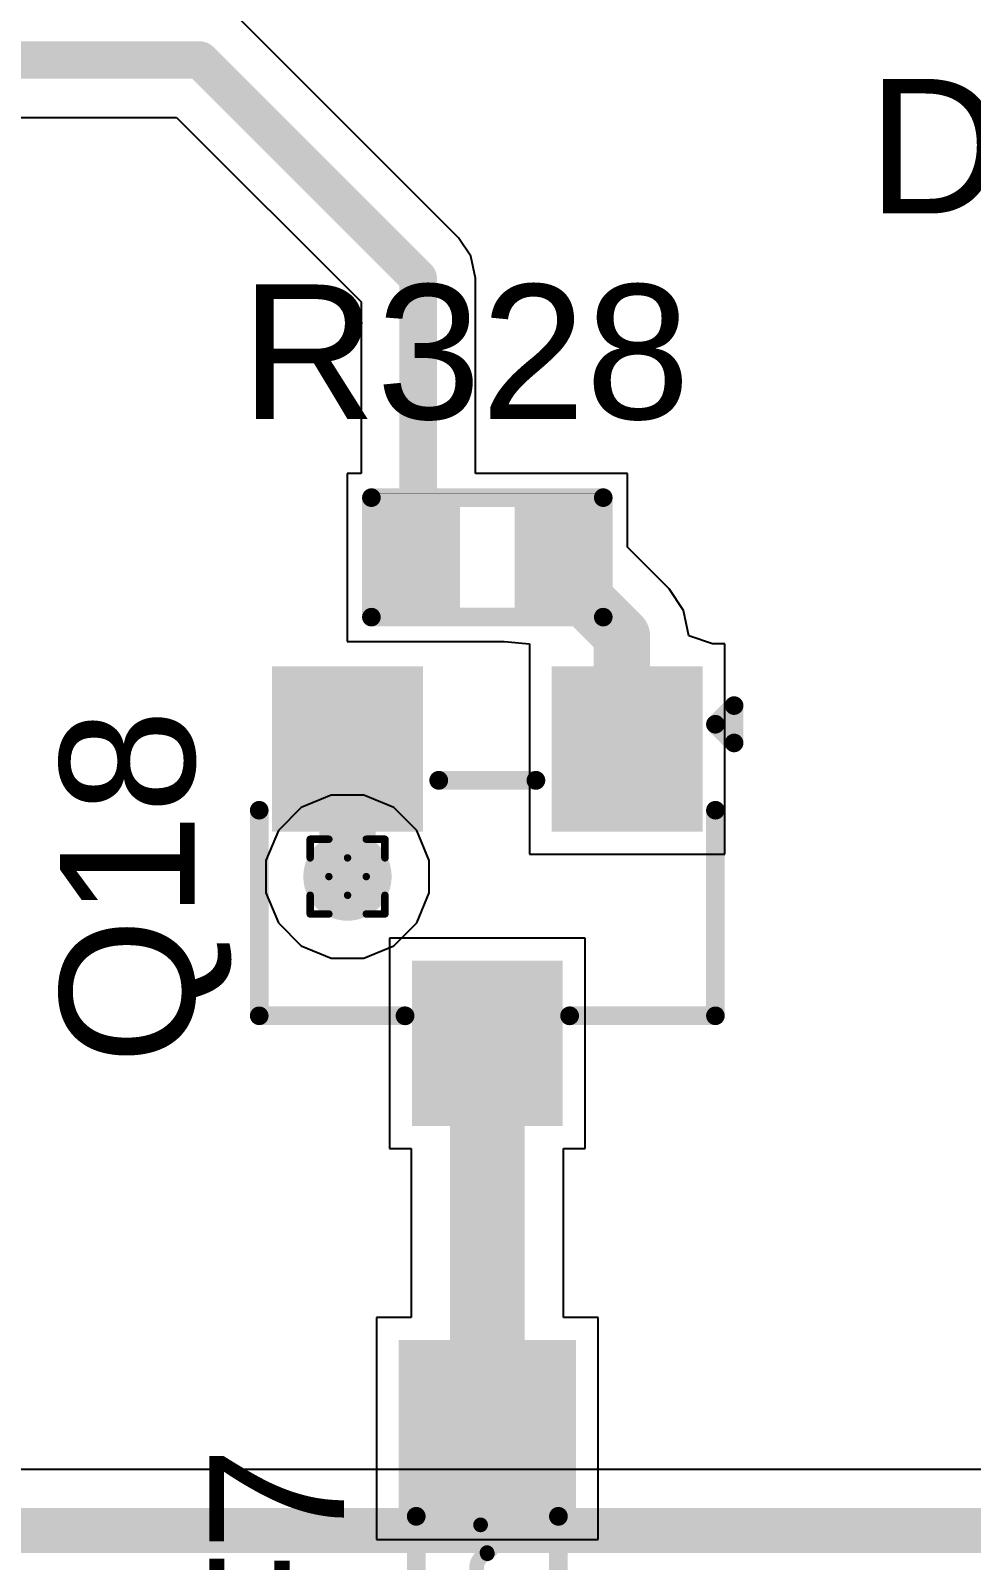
# Model space of a CAD drawing. Header units: inches. Extents: x -11 to 5379, y 0 to 5429.
# Drawn here: x 284.95 to 291.34, y 15.08 to 25.47 of the extents above; entities that cross this region are included whole.
import ezdxf

# ---------------------------------------------------------------- set-up
doc = ezdxf.new("R2010")
doc.units = ezdxf.units.IN
for name, color, linetype in [('Bottom Layer', 5, 'Continuous'), ('Drill Drawing', 1, 'Continuous'), ('GND', 16, 'Continuous'), ('PWR', 76, 'Continuous'), ('Top Layer', 1, 'Continuous'), ('Top Overlay', 2, 'Continuous'), ('Top Paste', 8, 'Continuous'), ('Top Solder', 216, 'Continuous'), ('Via Holes', 16, 'Continuous')]:
    doc.layers.add(name, color=color, linetype=linetype)
doc.styles.add('Arial', font='', dxfattribs={"height": 0.2})
doc.styles.get('Arial').set_extended_font_data('Arial')

# ---------------------------------------------------------------- blocks, each defined once
blk = doc.blocks.new('F____0603_126')
at = {"layer": 'Top Layer'}
for points in [[(-0.35, -0.5), (-1.35, -0.5), (-1.35, 0.5), (-0.35, 0.5)], [(1.35, -0.5), (0.35, -0.5), (0.35, 0.5), (1.35, 0.5)]]:
    blk.add_hatch(color=1, dxfattribs=at).paths.add_polyline_path(points)
at = {"layer": 'Top Paste'}
for points in [[(-0.35, -0.5), (-1.35, -0.5), (-1.35, 0.5), (-0.35, 0.5)], [(1.35, -0.5), (0.35, -0.5), (0.35, 0.5), (1.35, 0.5)]]:
    blk.add_hatch(color=8, dxfattribs=at).paths.add_polyline_path(points)
at = {"layer": 'Top Solder'}
for points in [[(-0.248, -0.602), (-1.452, -0.602), (-1.452, 0.602), (-0.248, 0.602)], [(1.452, -0.602), (0.248, -0.602), (0.248, 0.602), (1.452, 0.602)]]:
    blk.add_hatch(color=216, dxfattribs=at).paths.add_polyline_path(points)
at = {"layer": 'Top Overlay'}
for points in [[(-0.254, 0.483, 0.127, 0.127, 0), (0.254, 0.483, 0.127, 0.127, 0)], [(-0.193, -0.003, 0.1, 0.1, -0.770164), (0, 0, 0.1, 0.1, 0)], [(0.196, 0.046, 0.1, 0.1, -0.784117), (0.007, 0.002, 0.1, 0.1, 0)], [(-0.254, -0.483, 0.127, 0.127, 0), (0.254, -0.483, 0.127, 0.127, 0)]]:
    blk.add_lwpolyline(points, format="xyseb", dxfattribs=at)
for points in [[(-0.286, 0.483, 0.0635, 0.0635, 1), (-0.222, 0.483, 0.0635, 0.0635, 1)], [(0.222, 0.483, 0.0635, 0.0635, 1), (0.286, 0.483, 0.0635, 0.0635, 1)], [(-0.218, -0.003, 0.05, 0.05, 1), (-0.168, -0.003, 0.05, 0.05, 1)], [(-0.025, 0, 0.05, 0.05, 1), (0.025, 0, 0.05, 0.05, 1)], [(-0.018, 0.002, 0.05, 0.05, 1), (0.032, 0.002, 0.05, 0.05, 1)], [(0.171, 0.046, 0.05, 0.05, 1), (0.221, 0.046, 0.05, 0.05, 1)], [(-0.286, -0.483, 0.0635, 0.0635, 1), (-0.222, -0.483, 0.0635, 0.0635, 1)], [(0.222, -0.483, 0.0635, 0.0635, 1), (0.286, -0.483, 0.0635, 0.0635, 1)]]:
    blk.add_lwpolyline(points, format="xyseb", close=True, dxfattribs=at)
blk = doc.blocks.new('R___0402_193')
at = {"layer": 'Top Layer'}
for points in [[(-0.699, -0.318), (-0.699, 0.318), (-0.241, 0.318), (-0.241, -0.318)], [(0.241, -0.318), (0.241, 0.318), (0.699, 0.318), (0.699, -0.318)]]:
    blk.add_hatch(color=1, dxfattribs=at).paths.add_polyline_path(points)
at = {"layer": 'Top Paste'}
for points in [[(-0.699, -0.318), (-0.699, 0.318), (-0.241, 0.318), (-0.241, -0.318)], [(0.241, -0.318), (0.241, 0.318), (0.699, 0.318), (0.699, -0.318)]]:
    blk.add_hatch(color=8, dxfattribs=at).paths.add_polyline_path(points)
at = {"layer": 'Top Solder'}
for points in [[(-0.754, -0.373), (-0.754, 0.373), (-0.186, 0.373), (-0.186, -0.373)], [(0.186, -0.373), (0.186, 0.373), (0.754, 0.373), (0.754, -0.373)]]:
    blk.add_hatch(color=216, dxfattribs=at).paths.add_polyline_path(points)
at = {"layer": 'Top Overlay'}
for points in [[(0.787, 0.406, 0.127, 0.127, 0), (-0.787, 0.406, 0.127, 0.127, 0)], [(-0.787, 0.406, 0.127, 0.127, 0), (-0.787, -0.406, 0.127, 0.127, 0)], [(0.787, 0.406, 0.127, 0.127, 0), (0.787, -0.406, 0.127, 0.127, 0)], [(0.787, -0.406, 0.127, 0.127, 0), (-0.787, -0.406, 0.127, 0.127, 0)], [(0.813, -0.432, 0.00323, 0.00323, 0), (-0.813, -0.432, 0.00323, 0.00323, 0)]]:
    blk.add_lwpolyline(points, format="xyseb", dxfattribs=at)
for points in [[(-0.819, 0.406, 0.0635, 0.0635, 1), (-0.756, 0.406, 0.0635, 0.0635, 1)], [(-0.819, 0.406, 0.0635, 0.0635, 1), (-0.756, 0.406, 0.0635, 0.0635, 1)], [(0.756, 0.406, 0.0635, 0.0635, 1), (0.819, 0.406, 0.0635, 0.0635, 1)], [(0.756, 0.406, 0.0635, 0.0635, 1), (0.819, 0.406, 0.0635, 0.0635, 1)], [(-0.819, -0.406, 0.0635, 0.0635, 1), (-0.756, -0.406, 0.0635, 0.0635, 1)], [(-0.819, -0.406, 0.0635, 0.0635, 1), (-0.756, -0.406, 0.0635, 0.0635, 1)], [(0.756, -0.406, 0.0635, 0.0635, 1), (0.819, -0.406, 0.0635, 0.0635, 1)], [(0.756, -0.406, 0.0635, 0.0635, 1), (0.819, -0.406, 0.0635, 0.0635, 1)], [(-0.814, -0.432, 0.00161, 0.00161, 1), (-0.812, -0.432, 0.00161, 0.00161, 1)], [(0.812, -0.432, 0.00161, 0.00161, 1), (0.814, -0.432, 0.00161, 0.00161, 1)]]:
    blk.add_lwpolyline(points, format="xyseb", close=True, dxfattribs=at)
blk = doc.blocks.new('SOT_23_472')
at = {"layer": 'Top Layer'}
for points in [[(-0.41, 1.46), (0.41, 1.46), (0.41, 0.54), (-0.41, 0.54)], [(-1.36, -0.54), (-0.54, -0.54), (-0.54, -1.46), (-1.36, -1.46)], [(0.54, -0.54), (1.36, -0.54), (1.36, -1.46), (0.54, -1.46)]]:
    blk.add_hatch(color=1, dxfattribs=at).paths.add_polyline_path(points)
at = {"layer": 'Top Paste'}
for points in [[(-0.41, 1.46), (0.41, 1.46), (0.41, 0.54), (-0.41, 0.54)], [(-1.36, -0.54), (-0.54, -0.54), (-0.54, -1.46), (-1.36, -1.46)], [(0.54, -0.54), (1.36, -0.54), (1.36, -1.46), (0.54, -1.46)]]:
    blk.add_hatch(color=8, dxfattribs=at).paths.add_polyline_path(points)
at = {"layer": 'Top Solder'}
for points in [[(-0.512, 1.562), (0.512, 1.562), (0.512, 0.438), (-0.512, 0.438)], [(-1.462, -0.438), (-0.438, -0.438), (-0.438, -1.562), (-1.462, -1.562)], [(0.438, -0.438), (1.462, -0.438), (1.462, -1.562), (0.438, -1.562)]]:
    blk.add_hatch(color=216, dxfattribs=at).paths.add_polyline_path(points)
at = {"layer": 'Top Overlay'}
for points in [[(-0.559, 0.813, 0.127, 0.127, 0), (-1.549, 0.813, 0.127, 0.127, 0)], [(-1.549, 0.813, 0.127, 0.127, 0), (-1.549, -0.584, 0.127, 0.127, 0)], [(1.549, 0.813, 0.127, 0.127, 0), (0.559, 0.813, 0.127, 0.127, 0)], [(1.549, 0.813, 0.127, 0.127, 0), (1.549, -0.584, 0.127, 0.127, 0)], [(0.33, -0.787, 0.127, 0.127, 0), (-0.33, -0.787, 0.127, 0.127, 0)], [(-1.676, -1.041, 0.127, 0.127, 0), (-1.676, -1.295, 0.127, 0.127, 0)], [(-1.549, -1.168, 0.127, 0.127, 0), (-1.676, -1.041, 0.127, 0.127, 0)], [(-1.549, -1.168, 0.127, 0.127, 0), (-1.676, -1.295, 0.127, 0.127, 0)]]:
    blk.add_lwpolyline(points, format="xyseb", dxfattribs=at)
for points in [[(-1.581, 0.813, 0.0635, 0.0635, 1), (-1.518, 0.813, 0.0635, 0.0635, 1)], [(-1.581, 0.813, 0.0635, 0.0635, 1), (-1.518, 0.813, 0.0635, 0.0635, 1)], [(-0.591, 0.813, 0.0635, 0.0635, 1), (-0.527, 0.813, 0.0635, 0.0635, 1)], [(0.527, 0.813, 0.0635, 0.0635, 1), (0.591, 0.813, 0.0635, 0.0635, 1)], [(1.518, 0.813, 0.0635, 0.0635, 1), (1.581, 0.813, 0.0635, 0.0635, 1)], [(1.518, 0.813, 0.0635, 0.0635, 1), (1.581, 0.813, 0.0635, 0.0635, 1)], [(-1.581, -0.584, 0.0635, 0.0635, 1), (-1.518, -0.584, 0.0635, 0.0635, 1)], [(1.518, -0.584, 0.0635, 0.0635, 1), (1.581, -0.584, 0.0635, 0.0635, 1)], [(-0.362, -0.787, 0.0635, 0.0635, 1), (-0.298, -0.787, 0.0635, 0.0635, 1)], [(0.298, -0.787, 0.0635, 0.0635, 1), (0.362, -0.787, 0.0635, 0.0635, 1)], [(-1.708, -1.041, 0.0635, 0.0635, 1), (-1.645, -1.041, 0.0635, 0.0635, 1)], [(-1.708, -1.041, 0.0635, 0.0635, 1), (-1.645, -1.041, 0.0635, 0.0635, 1)], [(-1.581, -1.168, 0.0635, 0.0635, 1), (-1.518, -1.168, 0.0635, 0.0635, 1)], [(-1.581, -1.168, 0.0635, 0.0635, 1), (-1.518, -1.168, 0.0635, 0.0635, 1)], [(-1.708, -1.295, 0.0635, 0.0635, 1), (-1.645, -1.295, 0.0635, 0.0635, 1)], [(-1.708, -1.295, 0.0635, 0.0635, 1), (-1.645, -1.295, 0.0635, 0.0635, 1)]]:
    blk.add_lwpolyline(points, format="xyseb", close=True, dxfattribs=at)

msp = doc.modelspace()

# ---------------------------------------------------------------- hatches: boundary and pattern name
at = {"layer": 'Bottom Layer'}
h = msp.add_hatch(color=5, dxfattribs=at)
edge = h.paths.add_edge_path()
edge.add_arc((287.106, 19.726), 0.3, 0, 360)
at = {"layer": 'GND'}
h = msp.add_hatch(color=16, dxfattribs=at)
edge = h.paths.add_edge_path()
edge.add_arc((287.106, 19.726), 0.3, 0, 360)
at = {"layer": 'PWR'}
h = msp.add_hatch(color=76, dxfattribs=at)
edge = h.paths.add_edge_path()
edge.add_arc((287.106, 19.726), 0.3, 0, 360)
at = {"layer": 'Top Layer'}
h = msp.add_hatch(color=1, dxfattribs=at)
edge = h.paths.add_edge_path()
edge.add_arc((287.106, 19.726), 0.3, 0, 360)
at = {"layer": 'Via Holes'}
h = msp.add_hatch(color=7, dxfattribs=at)
edge = h.paths.add_edge_path()
edge.add_arc((287.106, 19.726), 0.15, 0, 360)

# ---------------------------------------------------------------- linework, layer by layer
at = {"layer": 'Bottom Layer'}
msp.add_line((328.755, 15.697), (231.982, 15.697), dxfattribs=at)
msp.add_lwpolyline([(231.81, 15.283, 0.305, 0.305, 0), (329.27, 15.283, 0.305, 0.305, 0)], format="xyseb", dxfattribs=at)
at = {"layer": 'Drill Drawing'}
for points in [[(286.852, 19.853, 0.0508, 0.0508, 0), (286.852, 19.98, 0.0508, 0.0508, 0)], [(286.852, 19.98, 0.0508, 0.0508, 0), (286.979, 19.98, 0.0508, 0.0508, 0)], [(286.979, 19.98, 0.0508, 0.0508, 0), (287.106, 19.853, 0.0508, 0.0508, 0)], [(287.106, 19.853, 0.0508, 0.0508, 0), (287.233, 19.98, 0.0508, 0.0508, 0)], [(287.233, 19.98, 0.0508, 0.0508, 0), (287.36, 19.98, 0.0508, 0.0508, 0)], [(287.36, 19.853, 0.0508, 0.0508, 0), (287.36, 19.98, 0.0508, 0.0508, 0)], [(286.852, 19.853, 0.0508, 0.0508, 0), (286.979, 19.726, 0.0508, 0.0508, 0)], [(287.233, 19.726, 0.0508, 0.0508, 0), (287.36, 19.853, 0.0508, 0.0508, 0)], [(286.852, 19.599, 0.0508, 0.0508, 0), (286.979, 19.726, 0.0508, 0.0508, 0)], [(287.233, 19.726, 0.0508, 0.0508, 0), (287.36, 19.599, 0.0508, 0.0508, 0)], [(286.852, 19.472, 0.0508, 0.0508, 0), (286.852, 19.599, 0.0508, 0.0508, 0)], [(286.979, 19.472, 0.0508, 0.0508, 0), (287.106, 19.599, 0.0508, 0.0508, 0)], [(287.106, 19.599, 0.0508, 0.0508, 0), (287.233, 19.472, 0.0508, 0.0508, 0)], [(287.36, 19.472, 0.0508, 0.0508, 0), (287.36, 19.599, 0.0508, 0.0508, 0)], [(286.852, 19.472, 0.0508, 0.0508, 0), (286.979, 19.472, 0.0508, 0.0508, 0)], [(287.233, 19.472, 0.0508, 0.0508, 0), (287.36, 19.472, 0.0508, 0.0508, 0)]]:
    msp.add_lwpolyline(points, format="xyseb", dxfattribs=at)
for points in [[(286.84, 19.98, 0.0254, 0.0254, 1), (286.865, 19.98, 0.0254, 0.0254, 1)], [(286.84, 19.98, 0.0254, 0.0254, 1), (286.865, 19.98, 0.0254, 0.0254, 1)], [(286.967, 19.98, 0.0254, 0.0254, 1), (286.992, 19.98, 0.0254, 0.0254, 1)], [(286.967, 19.98, 0.0254, 0.0254, 1), (286.992, 19.98, 0.0254, 0.0254, 1)], [(287.221, 19.98, 0.0254, 0.0254, 1), (287.246, 19.98, 0.0254, 0.0254, 1)], [(287.221, 19.98, 0.0254, 0.0254, 1), (287.246, 19.98, 0.0254, 0.0254, 1)], [(287.348, 19.98, 0.0254, 0.0254, 1), (287.373, 19.98, 0.0254, 0.0254, 1)], [(287.348, 19.98, 0.0254, 0.0254, 1), (287.373, 19.98, 0.0254, 0.0254, 1)], [(286.84, 19.853, 0.0254, 0.0254, 1), (286.865, 19.853, 0.0254, 0.0254, 1)], [(286.84, 19.853, 0.0254, 0.0254, 1), (286.865, 19.853, 0.0254, 0.0254, 1)], [(287.094, 19.853, 0.0254, 0.0254, 1), (287.119, 19.853, 0.0254, 0.0254, 1)], [(287.094, 19.853, 0.0254, 0.0254, 1), (287.119, 19.853, 0.0254, 0.0254, 1)], [(287.348, 19.853, 0.0254, 0.0254, 1), (287.373, 19.853, 0.0254, 0.0254, 1)], [(287.348, 19.853, 0.0254, 0.0254, 1), (287.373, 19.853, 0.0254, 0.0254, 1)], [(286.967, 19.726, 0.0254, 0.0254, 1), (286.992, 19.726, 0.0254, 0.0254, 1)], [(286.967, 19.726, 0.0254, 0.0254, 1), (286.992, 19.726, 0.0254, 0.0254, 1)], [(287.221, 19.726, 0.0254, 0.0254, 1), (287.246, 19.726, 0.0254, 0.0254, 1)], [(287.221, 19.726, 0.0254, 0.0254, 1), (287.246, 19.726, 0.0254, 0.0254, 1)], [(286.84, 19.599, 0.0254, 0.0254, 1), (286.865, 19.599, 0.0254, 0.0254, 1)], [(286.84, 19.599, 0.0254, 0.0254, 1), (286.865, 19.599, 0.0254, 0.0254, 1)], [(287.094, 19.599, 0.0254, 0.0254, 1), (287.119, 19.599, 0.0254, 0.0254, 1)], [(287.094, 19.599, 0.0254, 0.0254, 1), (287.119, 19.599, 0.0254, 0.0254, 1)], [(287.348, 19.599, 0.0254, 0.0254, 1), (287.373, 19.599, 0.0254, 0.0254, 1)], [(287.348, 19.599, 0.0254, 0.0254, 1), (287.373, 19.599, 0.0254, 0.0254, 1)], [(286.84, 19.472, 0.0254, 0.0254, 1), (286.865, 19.472, 0.0254, 0.0254, 1)], [(286.84, 19.472, 0.0254, 0.0254, 1), (286.865, 19.472, 0.0254, 0.0254, 1)], [(286.967, 19.472, 0.0254, 0.0254, 1), (286.992, 19.472, 0.0254, 0.0254, 1)], [(286.967, 19.472, 0.0254, 0.0254, 1), (286.992, 19.472, 0.0254, 0.0254, 1)], [(287.221, 19.472, 0.0254, 0.0254, 1), (287.246, 19.472, 0.0254, 0.0254, 1)], [(287.221, 19.472, 0.0254, 0.0254, 1), (287.246, 19.472, 0.0254, 0.0254, 1)], [(287.348, 19.472, 0.0254, 0.0254, 1), (287.373, 19.472, 0.0254, 0.0254, 1)], [(287.348, 19.472, 0.0254, 0.0254, 1), (287.373, 19.472, 0.0254, 0.0254, 1)]]:
    msp.add_lwpolyline(points, format="xyseb", close=True, dxfattribs=at)
at = {"layer": 'PWR'}
for p, q in [((286.996, 20.28), (286.792, 20.195)), ((287.216, 20.28), (286.996, 20.28)), ((287.42, 20.195), (287.216, 20.28)), ((286.792, 20.195), (286.637, 20.04)), ((287.576, 20.04), (287.42, 20.195)), ((286.637, 20.04), (286.552, 19.836)), ((287.66, 19.836), (287.576, 20.04)), ((286.552, 19.836), (286.552, 19.616)), ((287.66, 19.616), (287.66, 19.836)), ((286.552, 19.616), (286.637, 19.412)), ((287.576, 19.412), (287.66, 19.616)), ((286.637, 19.412), (286.792, 19.256)), ((287.42, 19.256), (287.576, 19.412)), ((286.792, 19.256), (286.996, 19.172)), ((287.216, 19.172), (287.42, 19.256)), ((286.996, 19.172), (287.216, 19.172))]:
    msp.add_line(p, q, dxfattribs=at)
at = {"layer": 'Top Layer'}
for p, q in [((287.861, 24.067), (286.38, 25.548)), ((282.119, 24.885), (285.944, 24.885)), ((285.944, 24.885), (287.198, 23.631)), ((287.945, 23.941), (287.861, 24.067)), ((287.975, 23.792), (287.945, 23.941)), ((287.975, 22.466), (287.975, 23.792)), ((287.198, 23.631), (287.198, 22.466)), ((287.198, 22.466), (287.104, 22.466)), ((287.104, 22.466), (287.104, 21.323)), ((289.009, 22.466), (287.975, 22.466)), ((289.009, 21.964), (289.009, 22.466)), ((289.291, 21.682), (289.009, 21.964)), ((289.389, 21.535), (289.291, 21.682)), ((289.291, 21.682), (289.291, 21.682)), ((289.424, 21.362), (289.389, 21.535)), ((287.104, 21.323), (288.171, 21.323)), ((288.171, 21.323), (288.342, 21.307)), ((289.585, 21.307), (289.424, 21.362)), ((288.342, 21.307), (288.342, 19.879)), ((289.67, 21.307), (289.585, 21.307)), ((289.67, 19.879), (289.67, 21.307)), ((288.342, 19.879), (289.67, 19.879)), ((288.72, 19.307), (287.392, 19.307)), ((287.392, 19.307), (287.392, 17.879)), ((288.72, 17.879), (288.72, 19.307)), ((287.392, 17.879), (287.538, 17.879)), ((287.538, 17.879), (287.538, 16.729)), ((288.574, 16.729), (288.574, 17.879)), ((288.574, 17.879), (288.72, 17.879)), ((287.538, 16.729), (287.302, 16.729)), ((287.302, 16.729), (287.302, 15.221)), ((288.81, 16.729), (288.574, 16.729)), ((288.81, 15.221), (288.81, 16.729)), ((287.302, 15.221), (288.81, 15.221))]:
    msp.add_line(p, q, dxfattribs=at)
for points in [[(266.644, 25.274, 0.254, 0.254, 0), (286.105, 25.274, 0.254, 0.254, 0)], [(286.105, 25.274, 0.254, 0.254, 0), (287.586, 23.792, 0.254, 0.254, 0)], [(287.586, 21.895, 0.254, 0.254, 0), (287.586, 23.792, 0.254, 0.254, 0)], [(288.526, 21.895, 0.381, 0.381, 0), (288.564, 21.857, 0.381, 0.381, 0)], [(288.564, 21.768, 0.381, 0.381, 0), (288.564, 21.857, 0.381, 0.381, 0)], [(288.564, 21.768, 0.381, 0.381, 0), (288.97, 21.362, 0.381, 0.381, 0)], [(288.97, 20.629, 0.381, 0.381, 0), (288.97, 21.362, 0.381, 0.381, 0)], [(288.97, 20.629, 0.381, 0.381, 0), (289.006, 20.593, 0.381, 0.381, 0)], [(287.106, 19.726, 0.381, 0.381, 0), (287.106, 20.593, 0.381, 0.381, 0)], [(288.056, 15.975, 0.508, 0.508, 0), (288.056, 18.593, 0.508, 0.508, 0)]]:
    msp.add_lwpolyline(points, format="xyseb", dxfattribs=at)
for points in [[(286.041, 25.274, 0.127, 0.127, 1), (286.168, 25.274, 0.127, 0.127, 1)], [(286.041, 25.274, 0.127, 0.127, 1), (286.168, 25.274, 0.127, 0.127, 1)], [(287.523, 23.792, 0.127, 0.127, 1), (287.65, 23.792, 0.127, 0.127, 1)], [(287.523, 23.792, 0.127, 0.127, 1), (287.65, 23.792, 0.127, 0.127, 1)], [(288.431, 21.895, 0.191, 0.191, 1), (288.621, 21.895, 0.191, 0.191, 1)], [(288.469, 21.857, 0.191, 0.191, 1), (288.66, 21.857, 0.191, 0.191, 1)], [(288.469, 21.857, 0.191, 0.191, 1), (288.66, 21.857, 0.191, 0.191, 1)], [(287.523, 21.895, 0.127, 0.127, 1), (287.65, 21.895, 0.127, 0.127, 1)], [(288.469, 21.768, 0.191, 0.191, 1), (288.66, 21.768, 0.191, 0.191, 1)], [(288.469, 21.768, 0.191, 0.191, 1), (288.66, 21.768, 0.191, 0.191, 1)], [(288.875, 21.362, 0.191, 0.191, 1), (289.066, 21.362, 0.191, 0.191, 1)], [(288.875, 21.362, 0.191, 0.191, 1), (289.066, 21.362, 0.191, 0.191, 1)], [(288.875, 20.629, 0.191, 0.191, 1), (289.066, 20.629, 0.191, 0.191, 1)], [(288.875, 20.629, 0.191, 0.191, 1), (289.066, 20.629, 0.191, 0.191, 1)], [(287.011, 20.593, 0.191, 0.191, 1), (287.202, 20.593, 0.191, 0.191, 1)], [(288.911, 20.593, 0.191, 0.191, 1), (289.102, 20.593, 0.191, 0.191, 1)], [(287.011, 19.726, 0.191, 0.191, 1), (287.202, 19.726, 0.191, 0.191, 1)], [(287.929, 18.593, 0.254, 0.254, 1), (288.183, 18.593, 0.254, 0.254, 1)], [(287.929, 15.975, 0.254, 0.254, 1), (288.183, 15.975, 0.254, 0.254, 1)]]:
    msp.add_lwpolyline(points, format="xyseb", close=True, dxfattribs=at)

# ---------------------------------------------------------------- block references
for name, p, rotation in [('R___0402_193', (288.056, 21.895), 180), ('SOT_23_472', (288.056, 19.593), 180), ('F____0603_126', (288.056, 15.125), 90)]:
    msp.add_blockref(name, p, dxfattribs=dict(rotation=rotation))

# ---------------------------------------------------------------- texts
at = {"layer": 'Top Overlay', "style": 'Arial'}
for s, p in [('D51', (290.64, 24.232)), ('R328', (286.38, 22.835))]:
    msp.add_text(s, height=0.9144, dxfattribs=at).set_placement(p)
for s, p in [('Q18', (286.067, 18.45)), ('F7', (287.083, 14.363))]:
    msp.add_text(s, height=0.9144, rotation=90, dxfattribs=at).set_placement(p)

doc.saveas('drawing.dxf')
